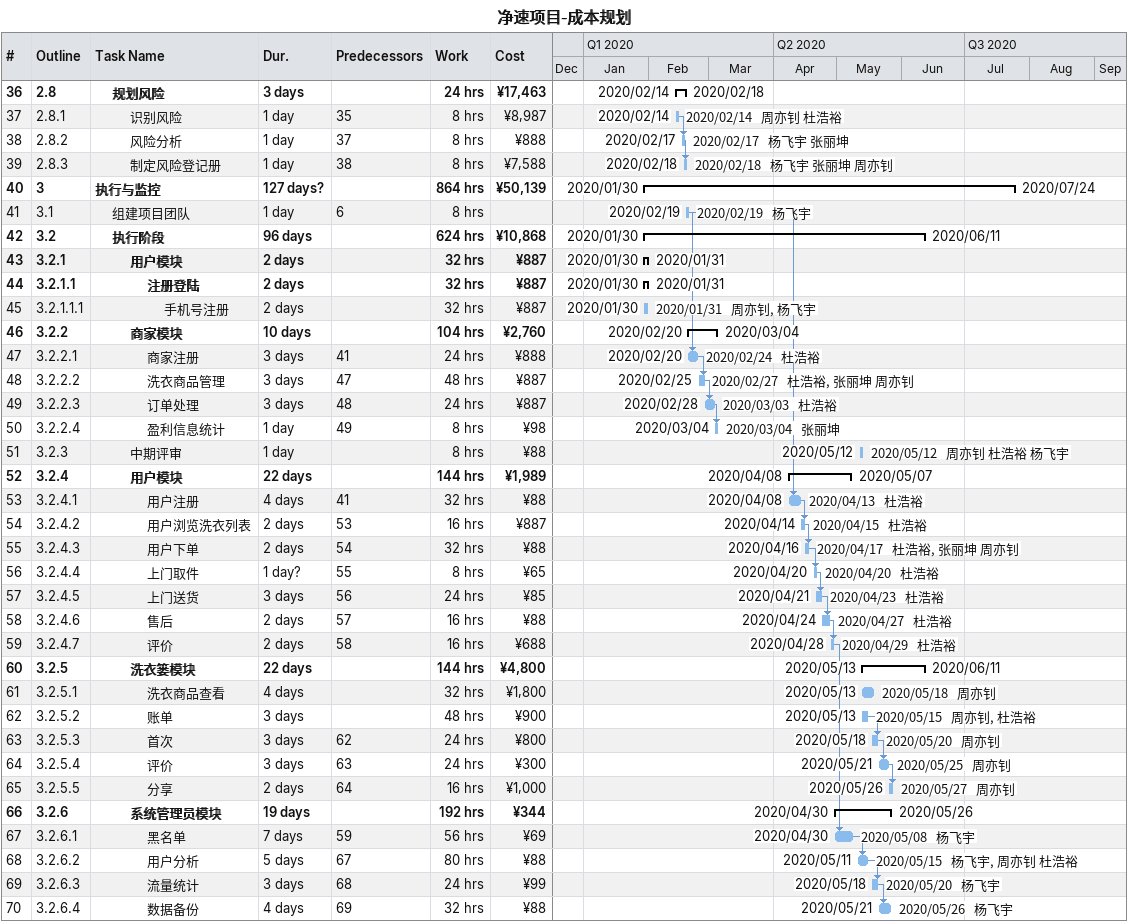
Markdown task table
净速项目-成本规划

| ID | WBS | Task | Duration | Start | Finish | Predecessors | Resources | Work (h) | Cost (¥) |
|---|---|---|---|---|---|---|---|---|---|
| 36 | 2.8 | **规划风险** | 3d | 2020-02-14 | 2020-02-18 |  |  | 24 | 17463 |
| 37 | 2.8.1 | 识别风险 | 1d | 2020-02-14 | 2020-02-14 | 35 | 周亦钊 杜浩裕 | 8 | 8987 |
| 38 | 2.8.2 | 风险分析 | 1d | 2020-02-17 | 2020-02-17 | 37 | 杨飞宇 张丽坤 | 8 | 888 |
| 39 | 2.8.3 | 制定风险登记册 | 1d | 2020-02-18 | 2020-02-18 | 38 | 杨飞宇 张丽坤 周亦钊 | 8 | 7588 |
| 40 | 3 | **执行与监控** | 127d? | 2020-01-30 | 2020-07-24 |  |  | 864 | 50139 |
| 41 | 3.1 | 组建项目团队 | 1d | 2020-02-19 | 2020-02-19 | 6 | 杨飞宇 | 8 |  |
| 42 | 3.2 | **执行阶段** | 96d | 2020-01-30 | 2020-06-11 |  |  | 624 | 10868 |
| 43 | 3.2.1 | **用户模块** | 2d | 2020-01-30 | 2020-01-31 |  |  | 32 | 887 |
| 44 | 3.2.1.1 | **注册登陆** | 2d | 2020-01-30 | 2020-01-31 |  |  | 32 | 887 |
| 45 | 3.2.1.1.1 | 手机号注册 | 2d | 2020-01-30 | 2020-01-31 |  | 周亦钊, 杨飞宇 | 32 | 887 |
| 46 | 3.2.2 | **商家模块** | 10d | 2020-02-20 | 2020-03-04 |  |  | 104 | 2760 |
| 47 | 3.2.2.1 | 商家注册 | 3d | 2020-02-20 | 2020-02-24 | 41 | 杜浩裕 | 24 | 888 |
| 48 | 3.2.2.2 | 洗衣商品管理 | 3d | 2020-02-25 | 2020-02-27 | 47 | 杜浩裕, 张丽坤 周亦钊 | 48 | 887 |
| 49 | 3.2.2.3 | 订单处理 | 3d | 2020-02-28 | 2020-03-03 | 48 | 杜浩裕 | 24 | 887 |
| 50 | 3.2.2.4 | 盈利信息统计 | 1d | 2020-03-04 | 2020-03-04 | 49 | 张丽坤 | 8 | 98 |
| 51 | 3.2.3 | 中期评审 | 1d | 2020-05-12 | 2020-05-12 |  | 周亦钊 杜浩裕 杨飞宇 | 8 | 88 |
| 52 | 3.2.4 | **用户模块** | 22d | 2020-04-08 | 2020-05-07 |  |  | 144 | 1989 |
| 53 | 3.2.4.1 | 用户注册 | 4d | 2020-04-08 | 2020-04-13 | 41 | 杜浩裕 | 32 | 88 |
| 54 | 3.2.4.2 | 用户浏览洗衣列表 | 2d | 2020-04-14 | 2020-04-15 | 53 | 杜浩裕 | 16 | 887 |
| 55 | 3.2.4.3 | 用户下单 | 2d | 2020-04-16 | 2020-04-17 | 54 | 杜浩裕, 张丽坤 周亦钊 | 32 | 88 |
| 56 | 3.2.4.4 | 上门取件 | 1d? | 2020-04-20 | 2020-04-20 | 55 | 杜浩裕 | 8 | 65 |
| 57 | 3.2.4.5 | 上门送货 | 3d | 2020-04-21 | 2020-04-23 | 56 | 杜浩裕 | 24 | 85 |
| 58 | 3.2.4.6 | 售后 | 2d | 2020-04-24 | 2020-04-27 | 57 | 杜浩裕 | 16 | 88 |
| 59 | 3.2.4.7 | 评价 | 2d | 2020-04-28 | 2020-04-29 | 58 | 杜浩裕 | 16 | 688 |
| 60 | 3.2.5 | **洗衣篓模块** | 22d | 2020-05-13 | 2020-06-11 |  |  | 144 | 4800 |
| 61 | 3.2.5.1 | 洗衣商品查看 | 4d | 2020-05-13 | 2020-05-18 |  | 周亦钊 | 32 | 1800 |
| 62 | 3.2.5.2 | 账单 | 3d | 2020-05-13 | 2020-05-15 |  | 周亦钊, 杜浩裕 | 48 | 900 |
| 63 | 3.2.5.3 | 首次 | 3d | 2020-05-18 | 2020-05-20 | 62 | 周亦钊 | 24 | 800 |
| 64 | 3.2.5.4 | 评价 | 3d | 2020-05-21 | 2020-05-25 | 63 | 周亦钊 | 24 | 300 |
| 65 | 3.2.5.5 | 分享 | 2d | 2020-05-26 | 2020-05-27 | 64 | 周亦钊 | 16 | 1000 |
| 66 | 3.2.6 | **系统管理员模块** | 19d | 2020-04-30 | 2020-05-26 |  |  | 192 | 344 |
| 67 | 3.2.6.1 | 黑名单 | 7d | 2020-04-30 | 2020-05-08 | 59 | 杨飞宇 | 56 | 69 |
| 68 | 3.2.6.2 | 用户分析 | 5d | 2020-05-11 | 2020-05-15 | 67 | 杨飞宇, 周亦钊 杜浩裕 | 80 | 88 |
| 69 | 3.2.6.3 | 流量统计 | 3d | 2020-05-18 | 2020-05-20 | 68 | 杨飞宇 | 24 | 99 |
| 70 | 3.2.6.4 | 数据备份 | 4d | 2020-05-21 | 2020-05-26 | 69 | 杨飞宇 | 32 | 88 |
